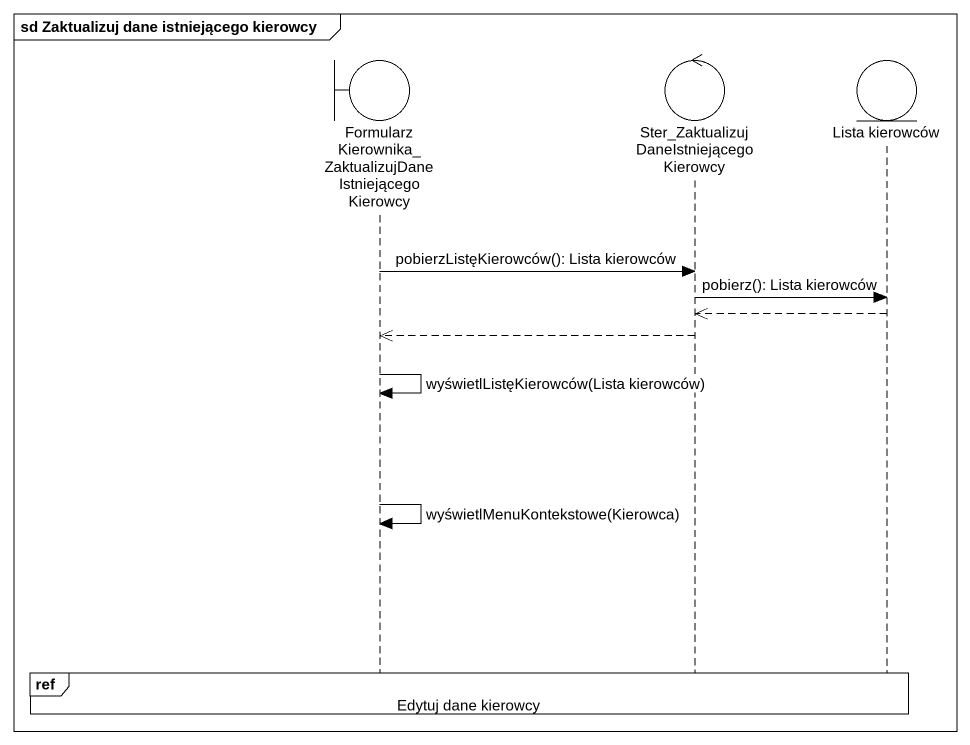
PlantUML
@startuml
mainframe sd Zaktualizuj dane istniejącego kierowcy
hide footbox
boundary "FormularzKierownika_ZaktualizujDaneIstniejącegoKierowcy" as FormularzKierownika
control "Ster_ZaktualizujDaneIstniejącegoKierowcy" as Ster_ZaktualizujDaneIstnieją
entity "Lista kierowców" as Lista_kierowców

FormularzKierownika -> Ster_ZaktualizujDaneIstnieją : pobierzListęKierowców(): Lista kierowców
Ster_ZaktualizujDaneIstnieją -> Lista_kierowców : pobierz(): Lista kierowców
Lista_kierowców -->> Ster_ZaktualizujDaneIstnieją
Ster_ZaktualizujDaneIstnieją -->> FormularzKierownika
FormularzKierownika -> FormularzKierownika : wyświetlListęKierowców(Lista kierowców)
FormularzKierownika -> FormularzKierownika : wyświetlMenuKontekstowe(Kierowca)
ref over FormularzKierownika, Ster_ZaktualizujDaneIstnieją, Lista_kierowców : Edytuj dane kierowcy
@enduml
